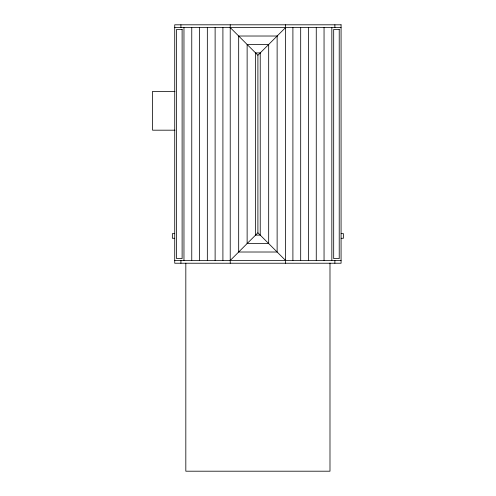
<?xml version="1.0" encoding="UTF-8"?>
<svg xmlns="http://www.w3.org/2000/svg" width="496" height="496" viewBox="0 0 496 496"><rect width="100%" height="100%" fill="white"/><g stroke="black" fill="none" stroke-linecap="round" stroke-linejoin="round"><path stroke-width="0.74" d="M285.578 260.462L257.901 232.785L257.901 55.248L285.578 27.571M230.225 260.462L257.901 232.785M174.728 27.571L341.074 27.571M174.989 91.369L152.551 91.369L152.551 130.188L174.989 130.188M174.66 233.659L172.354 233.659L172.354 238.278L174.66 238.278M341.143 233.659L343.449 233.659L343.449 238.278L341.143 238.278M174.728 260.462L341.074 260.462M230.225 27.571L257.901 55.248M334.881 24.8L334.881 27.571M334.881 260.462L334.881 263.233M331.836 27.571L331.836 260.462M329.989 263.072L329.989 471.2L185.82 471.2L185.82 263.19M324.049 27.571L324.049 260.462M316.262 27.571L316.262 260.462M308.475 27.571L308.475 260.462M300.688 27.571L300.688 260.462M292.9 27.571L292.9 260.462M285.578 24.8L285.578 263.233M230.225 24.8L230.225 263.233M222.909 27.571L222.909 260.462M215.121 27.571L215.121 260.462M207.334 27.571L207.334 260.462M199.547 27.571L199.547 260.462M191.76 27.571L191.76 260.462M183.966 27.571L183.966 260.462M180.922 24.8L180.922 27.571M180.922 260.462L180.922 263.233M341.074 24.8L174.728 24.8L174.728 263.233L341.074 263.233L341.074 24.8M182.119 29.419L176.576 29.419L176.576 258.614L182.119 258.614L182.119 29.419M339.227 29.419L333.684 29.419L333.684 258.614L339.227 258.614L339.227 29.419M277.128 36.022L238.675 36.022L238.675 252.011L277.128 252.011L277.128 36.022M268.677 44.473L247.132 44.473L247.132 243.561L268.677 243.561L268.677 44.473M260.226 52.923L255.583 52.923L255.583 235.11L260.226 235.11L260.226 52.923"/></g></svg>
